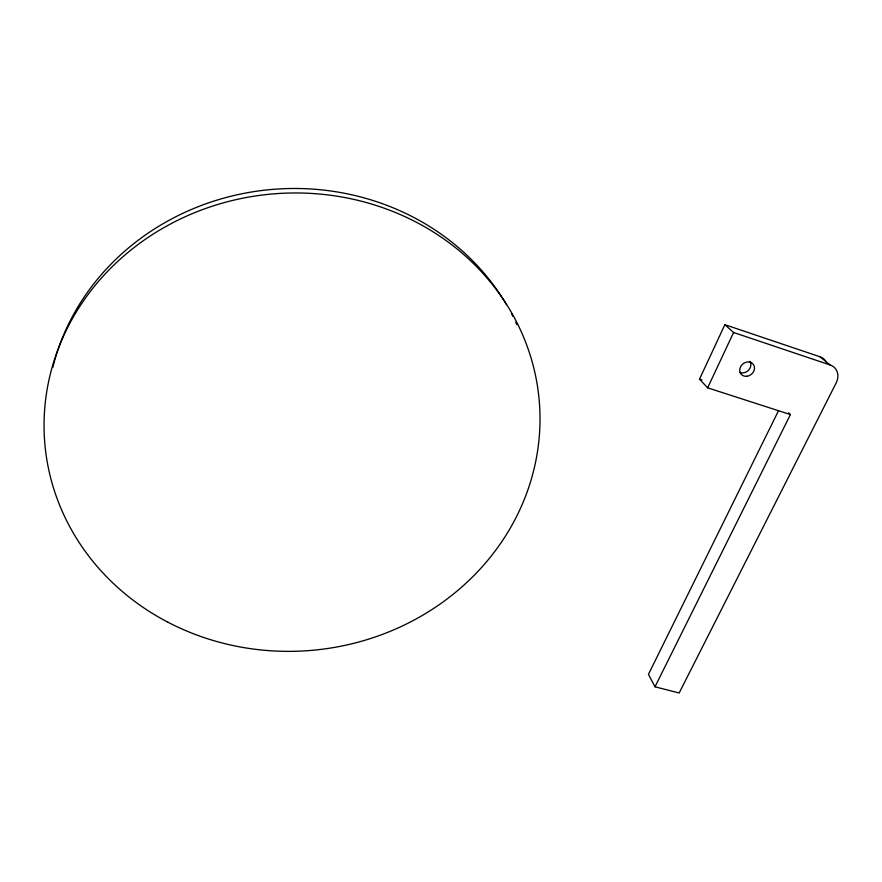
<?xml version="1.0" encoding="UTF-8"?>
<svg xmlns="http://www.w3.org/2000/svg" width="882" height="882" viewBox="0 0 882 882"><rect width="100%" height="100%" fill="white"/><g stroke="black" fill="none" stroke-linecap="round" stroke-linejoin="round"><path stroke-width="1.32" d="M654.995 686.791L790.426 414.562L707.64 387.826L699.492 379.194L724.872 324.675L819.995 356.78L830.183 364.994A15.611 13.021 -41.1 0 1 836.202 382.854L679.162 692.987L654.995 686.791L648.446 674.355L778.597 410.549M707.64 387.826L733.592 332.492L724.872 324.675M699.492 379.194L702.083 380.032M733.592 332.492L830.183 364.994M788.541 412.776L790.426 414.562M52.821 367.419A244.788 226.52 -4.9 0 1 258.294 190.975A244.788 226.52 -4.9 0 1 506.488 304.665M511.648 313.948A244.788 226.52 -4.9 0 1 512.872 316.307M515.772 322.228A244.788 226.52 -4.9 0 1 516.874 324.609M819.995 356.78A15.347 12.855 -41.3 0 1 826.335 362.16M749.932 361.355A7.773 6.67 -40.4 0 1 748.675 370.065A7.773 6.67 -40.4 0 1 739.822 372.413M168.021 622.262A248.14 229.055 -5.1 0 0 540.016 418.939A248.14 229.055 -5.1 0 0 168.043 225.307A248.14 229.055 -5.1 0 0 168.021 622.262M747.021 376.261A7.828 6.703 -40.3 0 0 753.548 364.696A7.828 6.703 -40.3 0 0 740.759 366.438A7.828 6.703 -40.3 0 0 747.021 376.261"/></g></svg>
